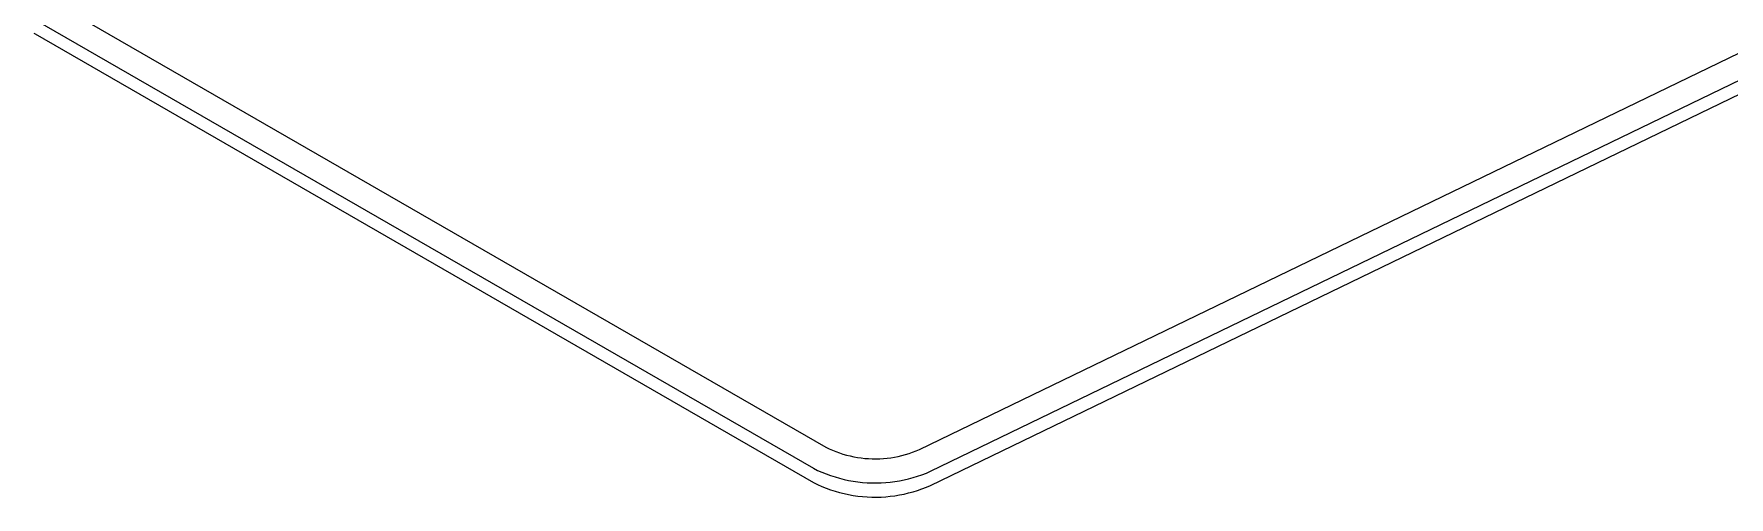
# Model space of a CAD drawing. Header units: millimetres. Extents: x -279 to 4999, y 61 to 3536.
# Drawn here: x 4673 to 4736.1, y 1378.4 to 1395.7 of the extents above; entities that cross this region are included whole.
import ezdxf

# ---------------------------------------------------------------- set-up
doc = ezdxf.new("R2010")
doc.units = ezdxf.units.MM
doc.layers.add('ZANO_R', color=7, linetype='Continuous', lineweight=0)

msp = doc.modelspace()

# ---------------------------------------------------------------- linework, layer by layer
at = {"layer": 'ZANO_R'}
for p, q in [((4673.547, 1396.968), (4702.495, 1380.255)), ((4673.039, 1395.673), (4673.09, 1395.649)), ((4673.09, 1396.176), (4702.038, 1379.463)), ((4673.09, 1395.649), (4702.038, 1378.936)), ((4705.983, 1380.167), (4736.483, 1394.943)), ((4706.399, 1379.353), (4736.92, 1394.14)), ((4706.399, 1378.826), (4736.92, 1393.612)), ((4702.495, 1380.255), (4702.62, 1380.194)), ((4702.62, 1380.194), (4702.747, 1380.138)), ((4702.747, 1380.138), (4702.875, 1380.086)), ((4702.875, 1380.086), (4703.006, 1380.039)), ((4703.006, 1380.039), (4703.137, 1379.996)), ((4703.137, 1379.996), (4703.271, 1379.958)), ((4703.271, 1379.958), (4703.405, 1379.924)), ((4703.405, 1379.924), (4703.541, 1379.895)), ((4703.541, 1379.895), (4703.677, 1379.87)), ((4703.677, 1379.87), (4703.815, 1379.85)), ((4703.815, 1379.85), (4703.952, 1379.835)), ((4703.952, 1379.835), (4704.091, 1379.824)), ((4704.091, 1379.824), (4704.229, 1379.819)), ((4704.368, 1379.817), (4704.507, 1379.821)), ((4704.507, 1379.821), (4704.645, 1379.829)), ((4704.645, 1379.829), (4704.783, 1379.842)), ((4704.783, 1379.842), (4704.921, 1379.86)), ((4704.921, 1379.86), (4705.057, 1379.882)), ((4705.057, 1379.882), (4705.193, 1379.909)), ((4705.193, 1379.909), (4705.329, 1379.941)), ((4705.329, 1379.941), (4705.462, 1379.977)), ((4705.462, 1379.977), (4705.595, 1380.018)), ((4705.595, 1380.018), (4705.726, 1380.063)), ((4705.726, 1380.063), (4705.856, 1380.113)), ((4705.856, 1380.113), (4705.983, 1380.167)), ((4702.038, 1379.463), (4702.194, 1379.388)), ((4702.194, 1379.388), (4702.353, 1379.318)), ((4702.353, 1379.318), (4702.513, 1379.253)), ((4702.513, 1379.253), (4702.676, 1379.194)), ((4702.676, 1379.194), (4702.841, 1379.14)), ((4704.229, 1379.819), (4704.368, 1379.817)), ((4705.913, 1379.167), (4706.077, 1379.224)), ((4706.077, 1379.224), (4706.239, 1379.286)), ((4706.239, 1379.286), (4706.399, 1379.353)), ((4702.038, 1378.936), (4702.194, 1378.86)), ((4702.194, 1378.86), (4702.353, 1378.79)), ((4702.353, 1378.79), (4702.513, 1378.725)), ((4702.513, 1378.725), (4702.676, 1378.666)), ((4702.676, 1378.666), (4702.841, 1378.613)), ((4702.841, 1379.14), (4703.008, 1379.092)), ((4702.841, 1378.613), (4703.008, 1378.565)), ((4703.008, 1379.092), (4703.176, 1379.05)), ((4703.008, 1378.565), (4703.176, 1378.522)), ((4703.176, 1379.05), (4703.345, 1379.013)), ((4703.345, 1379.013), (4703.516, 1378.983)), ((4703.516, 1378.983), (4703.688, 1378.958)), ((4703.688, 1378.958), (4703.86, 1378.939)), ((4703.86, 1378.939), (4704.033, 1378.925)), ((4704.033, 1378.925), (4704.206, 1378.918)), ((4704.206, 1378.918), (4704.379, 1378.917)), ((4704.379, 1378.917), (4704.553, 1378.921)), ((4704.553, 1378.921), (4704.726, 1378.932)), ((4704.726, 1378.932), (4704.898, 1378.948)), ((4704.898, 1378.948), (4705.07, 1378.97)), ((4705.07, 1378.97), (4705.241, 1378.998)), ((4705.241, 1378.998), (4705.411, 1379.032)), ((4705.411, 1379.032), (4705.58, 1379.071)), ((4705.58, 1379.071), (4705.747, 1379.116)), ((4705.58, 1378.544), (4705.747, 1378.589)), ((4705.747, 1379.116), (4705.913, 1379.167)), ((4705.747, 1378.589), (4705.913, 1378.64)), ((4705.913, 1378.64), (4706.077, 1378.696)), ((4706.077, 1378.696), (4706.239, 1378.758)), ((4706.239, 1378.758), (4706.399, 1378.826)), ((4703.176, 1378.522), (4703.345, 1378.486)), ((4703.345, 1378.486), (4703.516, 1378.455)), ((4703.516, 1378.455), (4703.688, 1378.43)), ((4703.688, 1378.43), (4703.86, 1378.411)), ((4703.86, 1378.411), (4704.033, 1378.398)), ((4704.033, 1378.398), (4704.206, 1378.391)), ((4704.206, 1378.391), (4704.379, 1378.389)), ((4704.379, 1378.389), (4704.553, 1378.394)), ((4704.553, 1378.394), (4704.726, 1378.404)), ((4704.726, 1378.404), (4704.898, 1378.42)), ((4704.898, 1378.42), (4705.07, 1378.442)), ((4705.07, 1378.442), (4705.241, 1378.47)), ((4705.241, 1378.47), (4705.411, 1378.504)), ((4705.411, 1378.504), (4705.58, 1378.544))]:
    msp.add_line(p, q, dxfattribs=at)

doc.saveas('drawing.dxf')
